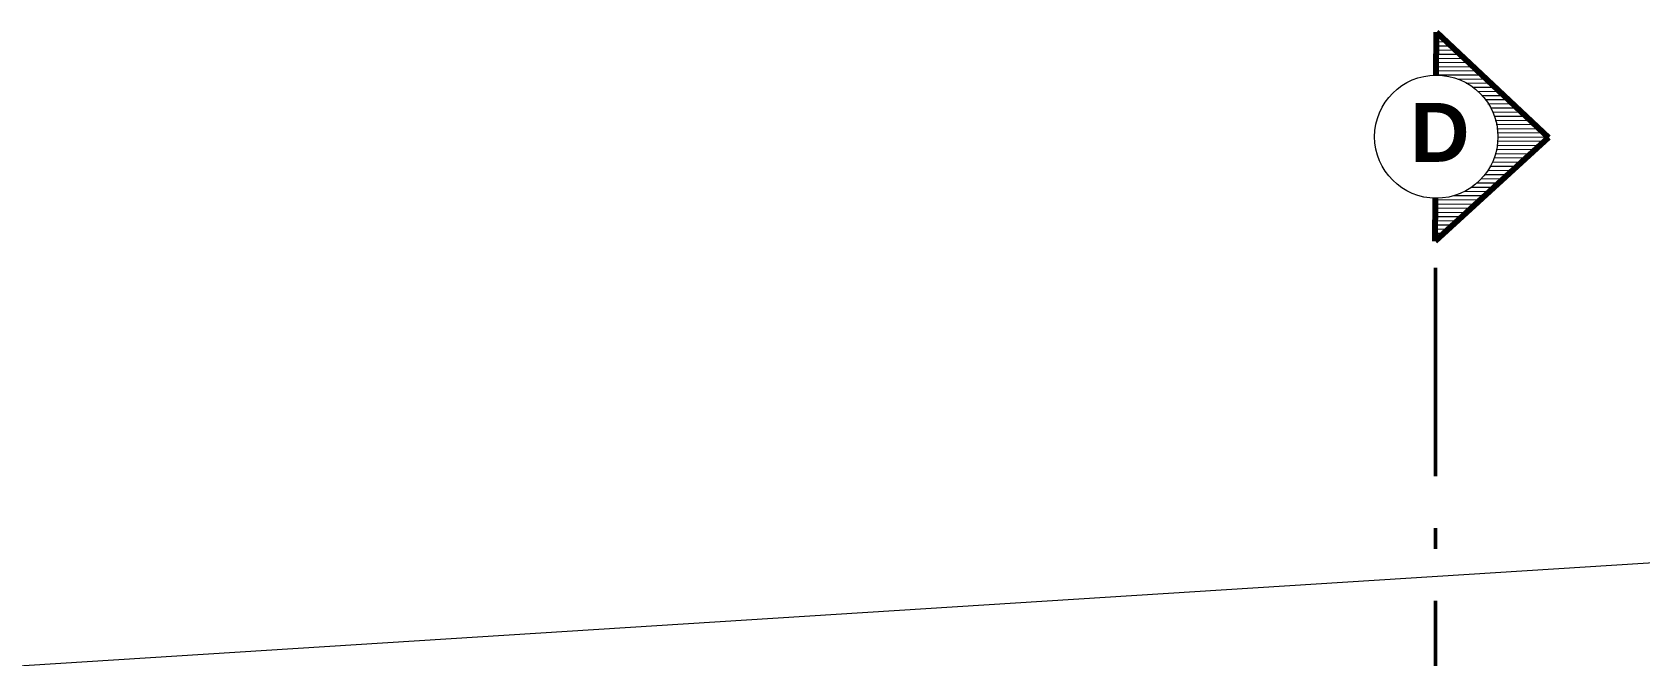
# Model space of a CAD drawing. Header units: metres. Extents: x 28 to 239, y -1 to 113.
# Drawn here: x 120.2 to 127.92, y 98.52 to 101.51 of the extents above; entities that cross this region are included whole.
import ezdxf
from ezdxf.enums import TextEntityAlignment as Align

# ---------------------------------------------------------------- set-up
doc = ezdxf.new("R2010")
doc.units = ezdxf.units.M
doc.linetypes.add('1CORTE', pattern=[1.5, 1, -0.25, 0, -0.25])
doc.linetypes.add('ACAD_ISO04W100', pattern=[30, 24, -3, 0, -3])
for name, color, linetype, lineweight in [('1', 7, 'Continuous', 5), ('AA. Proyeccion Corte', 10, '1CORTE', 50), ('CORTE_EJE', 31, 'ACAD_ISO04W100', 80), ('PISTA', 1, 'Continuous', 5), ('TEXTOS-SUBTITULO', 7, 'Continuous', 30)]:
    doc.layers.add(name, color=color, linetype=linetype, lineweight=lineweight)
doc.styles.add('TURBO_BASS', font='swisseb.ttf')

msp = doc.modelspace()

# ---------------------------------------------------------------- linework, layer by layer
at = {"layer": '1', "color": 7, "linetype": 'Continuous', "lineweight": 5}
for p, q in [((126.946, 101.4673), (126.9947, 101.4676)), ((126.9461, 101.4873), (126.9736, 101.4874)), ((126.9463, 101.5073), (126.9525, 101.5073)), ((126.9455, 101.3872), (127.0793, 101.3881)), ((126.9456, 101.4073), (127.0581, 101.408)), ((126.9457, 101.4273), (127.037, 101.4278)), ((126.9459, 101.4473), (127.0159, 101.4477)), ((126.945, 101.3072), (127.1638, 101.3087)), ((126.9451, 101.3272), (127.1427, 101.3285)), ((126.9452, 101.3472), (127.1215, 101.3484)), ((126.9454, 101.3672), (127.1004, 101.3683)), ((127.047, 101.2879), (127.1849, 101.2888)), ((127.0892, 101.2682), (127.2061, 101.2689)), ((127.1195, 101.2484), (127.2272, 101.2491)), ((127.1435, 101.2285), (127.2484, 101.2292)), ((127.1632, 101.2087), (127.2695, 101.2094)), ((127.1795, 101.1888), (127.2906, 101.1895)), ((127.1933, 101.1689), (127.3118, 101.1696)), ((127.2048, 101.1489), (127.3329, 101.1498)), ((127.2144, 101.129), (127.354, 101.1299)), ((127.2222, 101.109), (127.3752, 101.11)), ((127.2285, 101.0891), (127.3963, 101.0902)), ((127.2332, 101.0691), (127.4174, 101.0703)), ((127.2365, 101.0491), (127.4386, 101.0505)), ((127.2383, 100.9891), (127.4664, 100.9906)), ((127.2385, 101.0292), (127.4597, 101.0306)), ((127.239, 101.0092), (127.4808, 101.0107)), ((127.2275, 100.9291), (127.4004, 100.9302)), ((127.2326, 100.9491), (127.4224, 100.9503)), ((127.2361, 100.9691), (127.4444, 100.9705)), ((127.1908, 100.8488), (127.3124, 100.8496)), ((127.2028, 100.8689), (127.3344, 100.8698)), ((127.2128, 100.889), (127.3564, 100.8899)), ((127.221, 100.909), (127.3784, 100.9101)), ((127.1129, 100.7683), (127.2244, 100.7691)), ((127.1385, 100.7885), (127.2464, 100.7892)), ((127.1593, 100.8086), (127.2684, 100.8093)), ((127.1765, 100.8287), (127.2904, 100.8295)), ((126.9409, 100.6872), (127.1364, 100.6885)), ((126.9411, 100.7072), (127.1584, 100.7086)), ((127.0299, 100.7278), (127.1804, 100.7288)), ((127.0796, 100.7481), (127.2024, 100.7489)), ((126.9404, 100.6072), (127.0484, 100.6079)), ((126.9405, 100.6272), (127.0704, 100.628)), ((126.9407, 100.6472), (127.0924, 100.6482)), ((126.9408, 100.6672), (127.1144, 100.6683)), ((126.9399, 100.5272), (126.9604, 100.5273)), ((126.94, 100.5472), (126.9824, 100.5475)), ((126.9401, 100.5672), (127.0044, 100.5676)), ((126.9403, 100.5872), (127.0264, 100.5878))]:
    msp.add_line(p, q, dxfattribs=at)
at = {"layer": '1', "color": 252, "linetype": 'Continuous', "lineweight": 5, "true_color": 0x939598}
for p, q in [((126.946, 101.4673), (126.9947, 101.4676)), ((126.9461, 101.4873), (126.9736, 101.4874)), ((126.9463, 101.5073), (126.9525, 101.5073)), ((126.9455, 101.3872), (127.0793, 101.3881)), ((126.9456, 101.4073), (127.0581, 101.408)), ((126.9457, 101.4273), (127.037, 101.4278)), ((126.9459, 101.4473), (127.0159, 101.4477)), ((126.945, 101.3072), (127.1638, 101.3087)), ((126.9451, 101.3272), (127.1427, 101.3285)), ((126.9452, 101.3472), (127.1215, 101.3484)), ((126.9454, 101.3672), (127.1004, 101.3683)), ((127.047, 101.2879), (127.1849, 101.2888)), ((127.0892, 101.2682), (127.2061, 101.2689)), ((127.1195, 101.2484), (127.2272, 101.2491)), ((127.1435, 101.2285), (127.2484, 101.2292)), ((127.1632, 101.2087), (127.2695, 101.2094)), ((127.1795, 101.1888), (127.2906, 101.1895)), ((127.1933, 101.1689), (127.3118, 101.1696)), ((127.2048, 101.1489), (127.3329, 101.1498)), ((127.2144, 101.129), (127.354, 101.1299)), ((127.2222, 101.109), (127.3752, 101.11)), ((127.2285, 101.0891), (127.3963, 101.0902)), ((127.2332, 101.0691), (127.4174, 101.0703)), ((127.2365, 101.0491), (127.4386, 101.0505)), ((127.2383, 100.9891), (127.4664, 100.9906)), ((127.2385, 101.0292), (127.4597, 101.0306)), ((127.239, 101.0092), (127.4808, 101.0107)), ((127.2275, 100.9291), (127.4004, 100.9302)), ((127.2326, 100.9491), (127.4224, 100.9503)), ((127.2361, 100.9691), (127.4444, 100.9705)), ((127.1908, 100.8488), (127.3124, 100.8496)), ((127.2028, 100.8689), (127.3344, 100.8698)), ((127.2128, 100.889), (127.3564, 100.8899)), ((127.221, 100.909), (127.3784, 100.9101)), ((127.1129, 100.7683), (127.2244, 100.7691)), ((127.1385, 100.7885), (127.2464, 100.7892)), ((127.1593, 100.8086), (127.2684, 100.8093)), ((127.1765, 100.8287), (127.2904, 100.8295)), ((126.9409, 100.6872), (127.1364, 100.6885)), ((126.9411, 100.7072), (127.1584, 100.7086)), ((127.0299, 100.7278), (127.1804, 100.7288)), ((127.0796, 100.7481), (127.2024, 100.7489)), ((126.9404, 100.6072), (127.0484, 100.6079)), ((126.9405, 100.6272), (127.0704, 100.628)), ((126.9407, 100.6472), (127.0924, 100.6482)), ((126.9408, 100.6672), (127.1144, 100.6683)), ((126.9399, 100.5272), (126.9604, 100.5273)), ((126.94, 100.5472), (126.9824, 100.5475)), ((126.9401, 100.5672), (127.0044, 100.5676)), ((126.9403, 100.5872), (127.0264, 100.5878))]:
    msp.add_line(p, q, dxfattribs=at)
at = {"layer": '1', "color": 7}
msp.add_circle((126.945, 101.0108), 0.296, dxfattribs=at)
msp.add_circle((126.945, 101.0108), 0.296, dxfattribs=at)
at = {"layer": 'AA. Proyeccion Corte', "color": 7}
msp.add_line((126.9411, 96.1807), (126.9411, 100.7148), dxfattribs=at)
at = {"layer": 'CORTE_EJE', "color": 7, "linetype": 'ACAD_ISO04W100', "ltscale": 0.8}
for p, q in [((126.945, 101.3068), (126.9463, 101.5131)), ((126.945, 101.3068), (126.9463, 101.5131)), ((126.9463, 101.5131), (127.4846, 101.0072)), ((126.9463, 101.5131), (127.4846, 101.0072)), ((127.4846, 101.0072), (126.9398, 100.5084)), ((127.4846, 101.0072), (126.9398, 100.5084)), ((126.9398, 100.5084), (126.9411, 100.7148)), ((126.9398, 100.5084), (126.9411, 100.7148))]:
    msp.add_line(p, q, dxfattribs=at)
at = {"layer": 'PISTA', "color": 7}
msp.add_line((119.3493, 98.4187), (130.307, 99.1111), dxfattribs=at)

# ---------------------------------------------------------------- texts
at = {"layer": 'TEXTOS-SUBTITULO', "style": 'TURBO_BASS'}
msp.add_text('D', height=0.2831, rotation=360, dxfattribs=at).set_placement((126.9624, 100.89), align=Align.CENTER)

doc.saveas('drawing.dxf')
